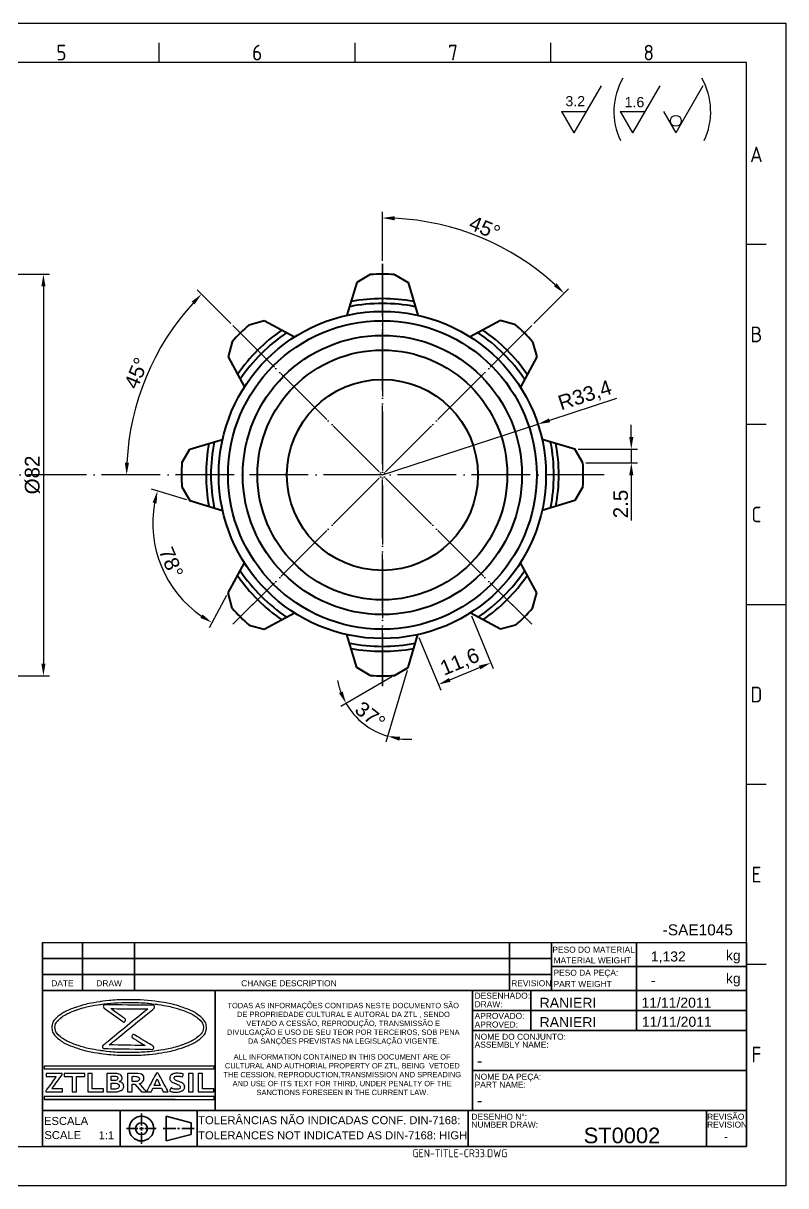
# Model space of a CAD drawing. Header units: millimetres. Extents: x 2490 to 2826, y 1138 to 1375.
# Drawn here: x 2669.9 to 2825.5, y 1138 to 1375.4 of the extents above; entities that cross this region are included whole.
import ezdxf
from ezdxf.enums import TextEntityAlignment as Align

# ---------------------------------------------------------------- set-up
doc = ezdxf.new("R2010")
doc.units = ezdxf.units.MM
for name, pattern in [('ACAD_ISO02W100', [15, 12, -3]), ('ACAD_ISO04W100', [30, 24, -3, 0, -3]), ('ACAD_ISO05W100', [33, 24, -3, 0, -3, 0, -3])]:
    doc.linetypes.add(name, pattern=pattern)
for name, color, linetype, lineweight in [('AM_0', 7, 'Continuous', 40), ('AM_4', 1, 'ACAD_ISO04W100', 25), ('AM_5', 3, 'Continuous', 25), ('AM_8', 40, 'ACAD_ISO02W100', 35), ('AM_BOR', 2, 'ACAD_ISO05W100', 35)]:
    doc.layers.add(name, color=color, linetype=linetype, lineweight=lineweight)
doc.layers.add('Camada 1', color=7, linetype='Continuous')
doc.styles.add('ACISOTS', font='isocp.shx', dxfattribs={"height": 1})
doc.styles.get("Standard").update_dxf_attribs({"font": 'arial.ttf'})
doc.dimstyles.new('ISO-25', dxfattribs={"dimtxt": 3, "dimasz": 2.5, "dimexe": 1.25, "dimexo": 0.625, "dimtad": 1, "dimtxsty": 'Standard', "dimcen": 2.5, "dimadec": 0, "dimazin": 0, "dimtfac": 1, "dimtmove": 0, "dimatfit": 3, "dimfxl": 1, "dimarcsym": 0})

# ---------------------------------------------------------------- blocks, each defined once
blk = doc.blocks.new('A3 ZTL')
for p, q in [((401.17, 280.82), (19.57, 280.82)), ((401.17, 9.78), (401.17, 280.82)), ((19.57, 9.78), (401.17, 9.78))]:
    blk.add_line(p, q)
at = {"layer": 'AM_BOR', "color": 135, "linetype": 'Continuous', "lineweight": 25}
for p, q in [((0, 290.61), (410.96, 290.61)), ((410.96, 290.61), (410.96, 0)), ((410.96, 0), (0, 0))]:
    blk.add_line(p, q, dxfattribs=at)
at = {"layer": 'AM_BOR', "color": 135, "lineweight": 25}
for p, q in [((254.4, 280.82), (254.4, 285.71)), ((303.33, 280.82), (303.33, 285.71)), ((352.25, 280.82), (352.25, 285.71)), ((406.07, 235.32), (401.17, 235.32)), ((406.07, 190.31), (401.17, 190.31)), ((401.17, 145.3), (410.96, 145.3)), ((406.07, 100.29), (401.17, 100.29)), ((406.07, 55.28), (401.17, 55.28))]:
    blk.add_line(p, q, dxfattribs=at)
at = {"layer": 'AM_BOR', "color": 135, "lineweight": 25, "style": 'ACISOTS'}
for s, p in [('5', (229.94, 283.27)), ('6', (278.86, 283.27)), ('7', (327.79, 283.27)), ('8', (376.71, 283.27)), ('A', (403.62, 257.83)), ('B', (403.62, 212.82)), ('C', (403.62, 167.81)), ('D', (403.62, 122.8)), ('E', (403.62, 77.79)), ('F', (403.62, 32.78))]:
    blk.add_text(s, height=3.91, dxfattribs=at).set_placement(p, align=Align.MIDDLE)
blk = doc.blocks.new('*D31')
at = {"layer": 'AM_5', "color": 0, "lineweight": -2, "transparency": 16777216}
for p, q in [((2626.97, 1324.13), (2675.23, 1324.13)), ((2673.98, 1321.63), (2673.98, 1244.63)), ((2626.97, 1242.13), (2675.23, 1242.13))]:
    blk.add_line(p, q, dxfattribs=at)
at = {"layer": 'AM_5', "color": 0, "transparency": 16777216}
for points in [[(2673.56, 1321.63), (2674.4, 1321.63), (2673.98, 1324.13)], [(2673.56, 1244.63), (2674.4, 1244.63), (2673.98, 1242.13)]]:
    blk.add_solid(points, dxfattribs=at)
at = {"layer": 'Defpoints', "color": 0, "transparency": 16777216}
for p in [(2626.35, 1324.13), (2626.35, 1242.13), (2673.98, 1242.13)]:
    blk.add_point(p, dxfattribs=at)
at = {"layer": 'AM_5', "color": 0, "transparency": 16777216, "insert": (2671.74, 1283.13), "char_height": 3, "attachment_point": 5, "rotation": 90}
blk.add_mtext('%%C82', dxfattribs=at)
blk = doc.blocks.new('*D54')
at = {"layer": 'AM_5', "color": 0, "lineweight": -2, "transparency": 16777216}
for p, q in [((2743.17, 1326.88), (2743.17, 1336.85)), ((2774.1, 1314.07), (2781.15, 1321.12))]:
    blk.add_line(p, q, dxfattribs=at)
blk.add_arc((2743.17, 1283.13), 52.47, 47.7304, 87.2696, dxfattribs=at)
at = {"layer": 'AM_5', "color": 0, "transparency": 16777216}
for points in [[(2745.66, 1335.12), (2745.68, 1335.96), (2743.17, 1335.6)], [(2778.74, 1322.26), (2778.17, 1321.66), (2780.27, 1320.23)]]:
    blk.add_solid(points, dxfattribs=at)
at = {"layer": 'Defpoints', "color": 0, "transparency": 16777216}
for p in [(2769.4, 1328.57), (2743.17, 1326.26), (2773.66, 1313.63), (2712.67, 1252.64), (2743.17, 1240.01)]:
    blk.add_point(p, dxfattribs=at)
at = {"layer": 'AM_5', "color": 0, "transparency": 16777216, "insert": (2764.07, 1333.59), "char_height": 3, "attachment_point": 5, "rotation": 337.5}
blk.add_mtext('45°', dxfattribs=at)
blk = doc.blocks.new('*D55')
at = {"layer": 'AM_5', "color": 0, "lineweight": -2, "transparency": 16777216}
for p, q in [((2790.98, 1298.75), (2777.29, 1294.28)), ((2743.17, 1283.13), (2774.92, 1293.5))]:
    blk.add_line(p, q, dxfattribs=at)
at = {"layer": 'AM_5', "color": 0, "transparency": 16777216}
blk.add_solid([(2777.16, 1294.67), (2777.42, 1293.88), (2774.92, 1293.5)], dxfattribs=at)
at = {"layer": 'Defpoints', "color": 0, "transparency": 16777216}
for p in [(2774.92, 1293.5), (2743.17, 1283.13)]:
    blk.add_point(p, dxfattribs=at)
at = {"layer": 'AM_5', "color": 0, "transparency": 16777216, "insert": (2784.57, 1299.21), "char_height": 3, "attachment_point": 5, "rotation": 18.0831}
blk.add_mtext('R33,4', dxfattribs=at)
blk = doc.blocks.new('*D56')
at = {"layer": 'AM_5', "color": 0, "lineweight": -2, "transparency": 16777216}
for p, q in [((2745.08, 1241.89), (2734.66, 1235.87)), ((2748.23, 1243.22), (2743.9, 1228.59))]:
    blk.add_line(p, q, dxfattribs=at)
for start, end in [(190.3934, 200.1967), (210, 253.5), (263.3033, 273.1066)]:
    blk.add_arc((2748.41, 1243.81), 14.63, start, end, dxfattribs=at)
at = {"layer": 'AM_5', "color": 0, "transparency": 16777216}
for points in [[(2735.06, 1238.94), (2734.3, 1238.59), (2735.74, 1236.5)], [(2746.62, 1228.88), (2746.79, 1229.69), (2744.25, 1229.79)]]:
    blk.add_solid(points, dxfattribs=at)
at = {"layer": 'Defpoints', "color": 0, "transparency": 16777216}
for p in [(2750.4, 1250.53), (2748.41, 1243.81), (2748.41, 1243.81), (2745.62, 1242.21), (2737.97, 1233.56)]:
    blk.add_point(p, dxfattribs=at)
at = {"layer": 'AM_5', "color": 0, "transparency": 16777216, "insert": (2740.69, 1234.02), "char_height": 3, "attachment_point": 5, "rotation": 321.75}
blk.add_mtext('37%%d', dxfattribs=at)
blk = doc.blocks.new('*D57')
at = {"layer": 'AM_5', "color": 0, "lineweight": -2, "transparency": 16777216}
for p, q in [((2793.98, 1290.87), (2793.98, 1293.37)), ((2783.11, 1288.37), (2795.23, 1288.37)), ((2793.98, 1288.37), (2793.98, 1285.59)), ((2784.72, 1285.59), (2795.23, 1285.59)), ((2793.98, 1283.09), (2793.98, 1273.81))]:
    blk.add_line(p, q, dxfattribs=at)
at = {"layer": 'AM_5', "color": 0, "transparency": 16777216}
for points in [[(2793.56, 1290.87), (2794.4, 1290.87), (2793.98, 1288.37)], [(2793.56, 1283.09), (2794.4, 1283.09), (2793.98, 1285.59)]]:
    blk.add_solid(points, dxfattribs=at)
at = {"layer": 'Defpoints', "color": 0, "transparency": 16777216}
for p in [(2782.49, 1288.37), (2784.09, 1285.59), (2793.98, 1285.59)]:
    blk.add_point(p, dxfattribs=at)
at = {"layer": 'AM_5', "color": 0, "transparency": 16777216, "insert": (2791.82, 1277.2), "char_height": 3, "attachment_point": 5, "rotation": 90}
blk.add_mtext('2.5', dxfattribs=at)
blk = doc.blocks.new('*D58')
at = {"layer": 'AM_5', "color": 0, "lineweight": -2, "transparency": 16777216}
blk.add_line((2712.23, 1314.07), (2705.37, 1320.93), dxfattribs=at)
blk.add_arc((2743.17, 1283.13), 52.21, 137.744, 177.256, dxfattribs=at)
at = {"layer": 'AM_5', "color": 0, "transparency": 16777216}
for points in [[(2704.23, 1318.53), (2704.83, 1317.95), (2706.25, 1320.05)], [(2691.44, 1285.62), (2690.6, 1285.64), (2690.96, 1283.13)]]:
    blk.add_solid(points, dxfattribs=at)
at = {"layer": 'Defpoints', "color": 0, "transparency": 16777216}
for p in [(2712.67, 1313.63), (2697.96, 1309.24), (2553.04, 1283.13), (2788.44, 1283.13), (2773.66, 1252.64)]:
    blk.add_point(p, dxfattribs=at)
at = {"layer": 'AM_5', "color": 0, "transparency": 16777216, "insert": (2692.95, 1303.93), "char_height": 3, "attachment_point": 5, "rotation": 67.5}
blk.add_mtext('45°', dxfattribs=at)
blk = doc.blocks.new('*D59')
at = {"layer": 'AM_5', "color": 0, "lineweight": -2, "transparency": 16777216}
for p, q in [((2703.25, 1278.07), (2696.05, 1280.2)), ((2711.36, 1258.49), (2707.78, 1251.89))]:
    blk.add_line(p, q, dxfattribs=at)
blk.add_arc((2719.4, 1273.29), 23.1, 169.7046, 235.2954, dxfattribs=at)
at = {"layer": 'AM_5', "color": 0, "transparency": 16777216}
for points in [[(2696.26, 1277.51), (2697.08, 1277.32), (2697.25, 1279.85)], [(2706.46, 1254.65), (2706.03, 1253.94), (2708.37, 1252.99)]]:
    blk.add_solid(points, dxfattribs=at)
at = {"layer": 'Defpoints', "color": 0, "transparency": 16777216}
for p in [(2703.85, 1277.89), (2710.56, 1275.9), (2696.61, 1269.48), (2715, 1265.19), (2711.66, 1259.04)]:
    blk.add_point(p, dxfattribs=at)
at = {"layer": 'AM_5', "color": 0, "transparency": 16777216, "insert": (2700.05, 1265.27), "char_height": 3, "attachment_point": 5, "rotation": 292.5}
blk.add_mtext('78°', dxfattribs=at)
blk = doc.blocks.new('*D60')
at = {"layer": 'AM_5', "color": 0, "lineweight": -2, "transparency": 16777216}
for p, q in [((2761.35, 1254.39), (2765.81, 1243.62)), ((2750.64, 1249.95), (2755.09, 1239.18)), ((2756.92, 1241.3), (2763.02, 1243.82))]:
    blk.add_line(p, q, dxfattribs=at)
at = {"layer": 'AM_5', "color": 0, "transparency": 16777216}
for points in [[(2762.86, 1244.21), (2763.18, 1243.44), (2765.33, 1244.78)], [(2756.77, 1241.68), (2757.08, 1240.91), (2754.62, 1240.34)]]:
    blk.add_solid(points, dxfattribs=at)
at = {"layer": 'Defpoints', "color": 0, "transparency": 16777216}
for p in [(2761.11, 1254.96), (2750.4, 1250.53), (2765.33, 1244.78)]:
    blk.add_point(p, dxfattribs=at)
at = {"layer": 'AM_5', "color": 0, "transparency": 16777216, "insert": (2759.04, 1244.8), "char_height": 3, "attachment_point": 5, "rotation": 22.5}
blk.add_mtext('11,6', dxfattribs=at)

msp = doc.modelspace()

# ---------------------------------------------------------------- linework, layer by layer
at = {"linetype": 'Continuous'}
msp.add_line((2673.768, 1187.653), (2817.516, 1187.653), dxfattribs=at)
at = {"layer": 'AM_0'}
for p, q in [((2737.926, 1322.453), (2735.938, 1315.742)), ((2740.709, 1324.06), (2737.926, 1322.453)), ((2745.625, 1324.06), (2748.408, 1322.453)), ((2748.408, 1322.453), (2750.396, 1315.742)), ((2715.966, 1313.811), (2719.07, 1314.643)), ((2719.07, 1314.643), (2725.221, 1311.303)), ((2767.264, 1314.643), (2761.113, 1311.303)), ((2770.368, 1313.811), (2767.264, 1314.643)), ((2712.49, 1310.335), (2711.658, 1307.231)), ((2773.844, 1310.335), (2774.676, 1307.231)), ((2711.658, 1307.231), (2714.998, 1301.08)), ((2774.676, 1307.231), (2771.336, 1301.08)), ((2703.848, 1288.375), (2710.559, 1290.363)), ((2782.486, 1288.375), (2775.775, 1290.363)), ((2702.241, 1285.591), (2703.848, 1288.375)), ((2784.093, 1285.591), (2782.486, 1288.375)), ((2702.241, 1280.676), (2703.848, 1277.893)), ((2784.093, 1280.676), (2782.486, 1277.893)), ((2703.848, 1277.893), (2710.559, 1275.905)), ((2782.486, 1277.893), (2775.775, 1275.905)), ((2711.658, 1259.037), (2714.998, 1265.188)), ((2774.676, 1259.037), (2771.336, 1265.188)), ((2712.49, 1255.932), (2711.658, 1259.037)), ((2773.844, 1255.932), (2774.676, 1259.037)), ((2719.07, 1251.625), (2725.221, 1254.965)), ((2767.264, 1251.625), (2761.113, 1254.965)), ((2715.966, 1252.457), (2719.07, 1251.625)), ((2770.368, 1252.457), (2767.264, 1251.625)), ((2737.926, 1243.814), (2735.938, 1250.525)), ((2748.408, 1243.814), (2750.396, 1250.525)), ((2740.709, 1242.207), (2737.926, 1243.814)), ((2745.625, 1242.207), (2748.408, 1243.814))]:
    msp.add_line(p, q, dxfattribs=at)
for radius in [33.4, 31.5, 28.5, 25.5, 19.5]:
    msp.add_circle((2743.167, 1283.134), radius, dxfattribs=at)
for radius, start, end in [(41, 86.56341, 93.43659), (35, 78.94221, 101.05779), (36, 79.76967, 100.23033), (41, 131.56341, 138.43659), (36, 124.76967, 145.23033), (36, 34.76967, 55.23033), (41, 41.56341, 48.43659), (35, 123.94221, 146.05779), (35, 33.94221, 56.05779), (36, 169.76967, 190.23033), (35, 168.94221, 191.05779), (35, 348.94221, 11.05779), (36, 349.76967, 10.23033), (41, 176.56341, 183.43659), (41, 356.56341, 3.43659), (35, 213.94221, 236.05779), (35, 303.94221, 326.05779), (36, 214.76967, 235.23033), (36, 304.76967, 325.23033), (41, 221.56341, 228.43659), (41, 311.56341, 318.43659), (35, 258.94221, 281.05779), (36, 259.76967, 280.23033), (41, 266.56341, 273.43659)]:
    msp.add_arc((2743.167, 1283.134), radius, start, end, dxfattribs=at)
at = {"layer": 'AM_4', "ltscale": 0.5}
for p, q in [((2743.167, 1240.008), (2743.167, 1326.26)), ((2743.167, 1326.26), (2743.167, 1240.008)), ((2773.662, 1252.639), (2712.672, 1313.628)), ((2773.662, 1313.628), (2712.672, 1252.639)), ((2712.672, 1313.628), (2773.662, 1252.639)), ((2712.672, 1252.639), (2773.662, 1313.628)), ((2788.443, 1283.134), (2553.044, 1283.134))]:
    msp.add_line(p, q, dxfattribs=at)
at = {"layer": 'AM_5'}
for p, q in [((2787.797, 1362.554), (2782.264, 1352.971)), ((2799.779, 1362.554), (2794.247, 1352.971)), ((2808.59, 1362.554), (2803.057, 1352.971)), ((2779.749, 1357.327), (2784.779, 1357.327)), ((2779.749, 1357.327), (2782.264, 1352.971)), ((2791.732, 1357.327), (2796.761, 1357.327)), ((2791.732, 1357.327), (2794.247, 1352.971)), ((2800.542, 1357.327), (2803.057, 1352.971)), ((2743.167, 1324.358), (2743.167, 1305.875))]:
    msp.add_line(p, q, dxfattribs=at)
msp.add_circle((2803.067, 1355.439), 1.115, dxfattribs=at)
for centre, start, end in [((2803.967, 1357.318), 149.81687, 205.95777), ((2796.645, 1357.318), 334.04223, 30.18313)]:
    msp.add_arc(centre, 13.544, start, end, dxfattribs=at)
at = {"layer": 'AM_8', "color": 0, "linetype": 'Continuous'}
for p, q in [((2673.768, 1187.653), (2673.768, 1145.999)), ((2681.935, 1187.653), (2681.935, 1177.852)), ((2692.553, 1187.653), (2692.553, 1177.852)), ((2769.15, 1187.653), (2769.15, 1177.852)), ((2777.697, 1177.852), (2777.697, 1187.653)), ((2795.055, 1187.653), (2795.055, 1182.753)), ((2817.516, 1145.999), (2817.516, 1187.653)), ((2777.697, 1184.386), (2673.768, 1184.386)), ((2777.697, 1182.753), (2817.516, 1182.753)), ((2795.055, 1182.753), (2795.055, 1177.852)), ((2673.768, 1181.119), (2777.697, 1181.119)), ((2673.768, 1177.852), (2760.343, 1177.852)), ((2709.008, 1177.852), (2709.008, 1153.35)), ((2760.343, 1177.852), (2817.516, 1177.852)), ((2761.59, 1177.852), (2761.59, 1162.334)), ((2773.45, 1177.852), (2773.45, 1169.685)), ((2795.055, 1177.852), (2795.055, 1169.685)), ((2761.59, 1173.768), (2817.516, 1173.768)), ((2761.59, 1169.685), (2817.516, 1169.685)), ((2761.59, 1162.334), (2761.59, 1153.35)), ((2761.59, 1161.517), (2817.516, 1161.517)), ((2674.125, 1155.646), (2700.882, 1155.646)), ((2760.343, 1153.35), (2673.768, 1153.35)), ((2710, 1153.35), (2673.768, 1153.35)), ((2689.641, 1153.35), (2689.641, 1145.999)), ((2693.993, 1152.76), (2693.993, 1150.336)), ((2704.146, 1150.886), (2699.008, 1152.188)), ((2699.008, 1152.188), (2699.008, 1147.16)), ((2705.369, 1153.35), (2705.369, 1145.999)), ((2760.343, 1153.35), (2809.348, 1153.35)), ((2760.683, 1145.999), (2760.683, 1153.35)), ((2817.516, 1153.35), (2809.348, 1153.35)), ((2809.348, 1153.35), (2809.348, 1145.999)), ((2690.922, 1149.674), (2693.227, 1149.674)), ((2693.577, 1149.674), (2694.389, 1149.674)), ((2693.993, 1150), (2693.993, 1149.276)), ((2693.993, 1148.951), (2693.993, 1146.588)), ((2694.701, 1149.674), (2696.992, 1149.674)), ((2698.448, 1149.674), (2700.975, 1149.674)), ((2701.363, 1149.674), (2701.77, 1149.674)), ((2702.24, 1149.674), (2704.742, 1149.674)), ((2704.146, 1150.886), (2704.146, 1148.463)), ((2704.146, 1148.463), (2699.008, 1147.16)), ((2673.768, 1145.999), (2817.516, 1145.999))]:
    msp.add_line(p, q, dxfattribs=at)
for radius in [2.514, 1.212]:
    msp.add_circle((2693.993, 1149.674), radius, dxfattribs=at)
at = {"layer": 'Camada 1'}
for points, knots in [([(2691.485, 1175.995), (2693.592, 1175.995), (2695.605, 1175.848), (2697.445, 1175.581), (2697.445, 1175.581), (2699.357, 1175.303), (2701.081, 1174.896), (2702.527, 1174.391), (2702.527, 1174.391), (2704.012, 1173.873), (2705.21, 1173.248), (2706.029, 1172.548), (2706.029, 1172.548), (2706.826, 1171.867), (2707.267, 1171.113), (2707.267, 1170.316), (2707.267, 1170.316), (2707.267, 1169.519), (2706.826, 1168.766), (2706.029, 1168.084), (2706.029, 1168.084), (2705.21, 1167.385), (2704.012, 1166.759), (2702.527, 1166.241), (2702.527, 1166.241), (2701.081, 1165.736), (2699.357, 1165.329), (2697.445, 1165.052), (2697.445, 1165.052), (2695.605, 1164.784), (2693.592, 1164.637), (2691.485, 1164.637), (2691.485, 1164.637), (2689.377, 1164.637), (2687.364, 1164.784), (2685.524, 1165.052), (2685.524, 1165.052), (2683.612, 1165.329), (2681.888, 1165.736), (2680.442, 1166.241), (2680.442, 1166.241), (2678.957, 1166.759), (2677.759, 1167.385), (2676.94, 1168.084), (2676.94, 1168.084), (2676.143, 1168.766), (2675.702, 1169.519), (2675.702, 1170.316), (2675.702, 1170.316), (2675.702, 1171.113), (2676.143, 1171.867), (2676.94, 1172.548), (2676.94, 1172.548), (2677.759, 1173.248), (2678.957, 1173.873), (2680.442, 1174.391), (2680.442, 1174.391), (2681.888, 1174.896), (2683.612, 1175.303), (2685.524, 1175.581), (2685.524, 1175.581), (2687.364, 1175.848), (2689.377, 1175.995), (2691.485, 1175.995)], [0, 0, 0, 0, 0.0588235, 0.0588235, 0.0588235, 0.0882353, 0.1176471, 0.1176471, 0.1176471, 0.1470588, 0.1764706, 0.1764706, 0.1764706, 0.2058824, 0.2352941, 0.2352941, 0.2352941, 0.2647059, 0.2941176, 0.2941176, 0.2941176, 0.3235294, 0.3529412, 0.3529412, 0.3529412, 0.3823529, 0.4117647, 0.4117647, 0.4117647, 0.4411765, 0.4705882, 0.4705882, 0.4705882, 0.5, 0.5294118, 0.5294118, 0.5294118, 0.5588235, 0.5882353, 0.5882353, 0.5882353, 0.6176471, 0.6470588, 0.6470588, 0.6470588, 0.6764706, 0.7058824, 0.7058824, 0.7058824, 0.7352941, 0.7647059, 0.7647059, 0.7647059, 0.7941176, 0.8235294, 0.8235294, 0.8235294, 0.8529412, 0.8823529, 0.8823529, 0.8823529, 0.9411765, 1, 1, 1, 1]), ([(2691.485, 1175.435), (2689.414, 1175.435), (2687.439, 1175.291), (2685.638, 1175.03), (2685.638, 1175.03), (2683.766, 1174.759), (2682.081, 1174.362), (2680.672, 1173.87), (2680.672, 1173.87), (2679.301, 1173.392), (2678.196, 1172.827), (2677.443, 1172.205), (2677.443, 1172.205), (2676.729, 1171.616), (2676.334, 1170.977), (2676.334, 1170.316), (2676.334, 1170.316), (2676.334, 1169.655), (2676.729, 1169.017), (2677.443, 1168.427), (2677.443, 1168.427), (2678.196, 1167.806), (2679.301, 1167.241), (2680.672, 1166.762), (2680.672, 1166.762), (2682.081, 1166.27), (2683.766, 1165.873), (2685.638, 1165.602), (2685.638, 1165.602), (2687.439, 1165.341), (2689.414, 1165.197), (2691.485, 1165.197), (2691.485, 1165.197), (2693.555, 1165.197), (2695.53, 1165.341), (2697.331, 1165.602), (2697.331, 1165.602), (2699.203, 1165.873), (2700.888, 1166.27), (2702.297, 1166.762), (2702.297, 1166.762), (2703.668, 1167.241), (2704.773, 1167.806), (2705.526, 1168.427), (2705.526, 1168.427), (2706.24, 1169.017), (2706.635, 1169.655), (2706.635, 1170.316), (2706.635, 1170.316), (2706.635, 1170.977), (2706.24, 1171.616), (2705.526, 1172.205), (2705.526, 1172.205), (2704.773, 1172.827), (2703.668, 1173.392), (2702.297, 1173.87), (2702.297, 1173.87), (2700.888, 1174.362), (2699.203, 1174.759), (2697.331, 1175.03), (2697.331, 1175.03), (2695.53, 1175.291), (2693.555, 1175.435), (2691.485, 1175.435)], [0, 0, 0, 0, 0.0588235, 0.0588235, 0.0588235, 0.0882353, 0.1176471, 0.1176471, 0.1176471, 0.1470588, 0.1764706, 0.1764706, 0.1764706, 0.2058824, 0.2352941, 0.2352941, 0.2352941, 0.2647059, 0.2941176, 0.2941176, 0.2941176, 0.3235294, 0.3529412, 0.3529412, 0.3529412, 0.3823529, 0.4117647, 0.4117647, 0.4117647, 0.4411765, 0.4705882, 0.4705882, 0.4705882, 0.5, 0.5294118, 0.5294118, 0.5294118, 0.5588235, 0.5882353, 0.5882353, 0.5882353, 0.6176471, 0.6470588, 0.6470588, 0.6470588, 0.6764706, 0.7058824, 0.7058824, 0.7058824, 0.7352941, 0.7647059, 0.7647059, 0.7647059, 0.7941176, 0.8235294, 0.8235294, 0.8235294, 0.8529412, 0.8823529, 0.8823529, 0.8823529, 0.9411765, 1, 1, 1, 1]), ([(2690.172, 1171.525), (2690.172, 1171.525), (2686.391, 1174.235), (2686.391, 1174.235), (2686.391, 1174.235), (2686.109, 1174.437), (2686.223, 1174.949), (2686.555, 1174.946), (2686.555, 1174.946), (2686.555, 1174.946), (2696.32, 1174.867), (2696.32, 1174.867), (2696.32, 1174.867), (2696.641, 1174.865), (2696.76, 1174.381), (2696.498, 1174.168), (2696.498, 1174.168), (2696.498, 1174.168), (2687.407, 1166.762), (2687.407, 1166.762), (2687.407, 1166.762), (2687.407, 1166.762), (2694.775, 1166.643), (2694.775, 1166.643), (2694.775, 1166.643), (2694.775, 1166.643), (2692.297, 1168.136), (2692.297, 1168.136), (2692.297, 1168.136), (2692.134, 1168.235), (2691.971, 1168.333), (2692.113, 1168.673), (2692.113, 1168.673), (2692.255, 1169.014), (2692.418, 1168.916), (2692.581, 1168.818), (2692.581, 1168.818), (2692.581, 1168.818), (2696.297, 1166.579), (2696.297, 1166.579), (2696.297, 1166.579), (2696.601, 1166.396), (2696.493, 1165.851), (2696.151, 1165.856), (2696.151, 1165.856), (2696.151, 1165.856), (2686.386, 1166.013), (2686.386, 1166.013), (2686.386, 1166.013), (2686.066, 1166.018), (2685.949, 1166.5), (2686.21, 1166.712), (2686.21, 1166.712), (2686.21, 1166.712), (2695.291, 1174.111), (2695.291, 1174.111), (2695.291, 1174.111), (2695.291, 1174.111), (2687.723, 1174.172), (2687.723, 1174.172), (2687.723, 1174.172), (2687.723, 1174.172), (2690.498, 1172.183), (2690.498, 1172.183), (2690.498, 1172.183), (2690.653, 1172.072), (2690.808, 1171.961), (2690.644, 1171.632), (2690.644, 1171.632), (2690.481, 1171.304), (2690.327, 1171.415), (2690.172, 1171.525)], [0, 0, 0, 0, 0.0526316, 0.0526316, 0.0526316, 0.0789474, 0.1052632, 0.1052632, 0.1052632, 0.1315789, 0.1578947, 0.1578947, 0.1578947, 0.1842105, 0.2105263, 0.2105263, 0.2105263, 0.2368421, 0.2631579, 0.2631579, 0.2631579, 0.2894737, 0.3157895, 0.3157895, 0.3157895, 0.3421053, 0.3684211, 0.3684211, 0.3684211, 0.3947368, 0.4210526, 0.4210526, 0.4210526, 0.4473684, 0.4736842, 0.4736842, 0.4736842, 0.5, 0.5263158, 0.5263158, 0.5263158, 0.5526316, 0.5789474, 0.5789474, 0.5789474, 0.6052632, 0.6315789, 0.6315789, 0.6315789, 0.6578947, 0.6842105, 0.6842105, 0.6842105, 0.7105263, 0.7368421, 0.7368421, 0.7368421, 0.7631579, 0.7894737, 0.7894737, 0.7894737, 0.8157895, 0.8421053, 0.8421053, 0.8421053, 0.8684211, 0.8947368, 0.8947368, 0.8947368, 0.9473684, 1, 1, 1, 1]), ([(2674.193, 1162.445), (2674.193, 1162.445), (2708.776, 1162.445), (2708.776, 1162.445), (2708.776, 1162.445), (2708.776, 1162.445), (2708.844, 1162.445), (2708.844, 1162.445), (2708.844, 1162.445), (2708.844, 1162.445), (2708.844, 1162.377), (2708.844, 1162.377), (2708.844, 1162.377), (2708.844, 1162.377), (2708.844, 1161.928), (2708.844, 1161.928), (2708.844, 1161.928), (2708.844, 1161.928), (2708.844, 1161.86), (2708.844, 1161.86), (2708.844, 1161.86), (2708.844, 1161.86), (2708.776, 1161.86), (2708.776, 1161.86), (2708.776, 1161.86), (2708.776, 1161.86), (2674.193, 1161.86), (2674.193, 1161.86), (2674.193, 1161.86), (2674.193, 1161.86), (2674.125, 1161.86), (2674.125, 1161.86), (2674.125, 1161.86), (2674.125, 1161.86), (2674.125, 1161.928), (2674.125, 1161.928), (2674.125, 1161.928), (2674.125, 1161.928), (2674.125, 1162.377), (2674.125, 1162.377), (2674.125, 1162.377), (2674.125, 1162.377), (2674.125, 1162.445), (2674.125, 1162.445), (2674.125, 1162.445), (2674.125, 1162.445), (2674.193, 1162.445), (2674.193, 1162.445)], [0, 0, 0, 0, 0.0769231, 0.0769231, 0.0769231, 0.1153846, 0.1538462, 0.1538462, 0.1538462, 0.1923077, 0.2307692, 0.2307692, 0.2307692, 0.2692308, 0.3076923, 0.3076923, 0.3076923, 0.3461538, 0.3846154, 0.3846154, 0.3846154, 0.4230769, 0.4615385, 0.4615385, 0.4615385, 0.5, 0.5384615, 0.5384615, 0.5384615, 0.5769231, 0.6153846, 0.6153846, 0.6153846, 0.6538462, 0.6923077, 0.6923077, 0.6923077, 0.7307692, 0.7692308, 0.7692308, 0.7692308, 0.8076923, 0.8461538, 0.8461538, 0.8461538, 0.9230769, 1, 1, 1, 1]), ([(2674.469, 1157.182), (2674.469, 1157.182), (2674.469, 1157.396), (2674.469, 1157.396), (2674.469, 1157.396), (2674.469, 1157.396), (2676.585, 1160.322), (2676.585, 1160.322), (2676.585, 1160.322), (2676.585, 1160.322), (2674.505, 1160.322), (2674.505, 1160.322), (2674.505, 1160.322), (2674.505, 1160.322), (2674.505, 1160.909), (2674.505, 1160.909), (2674.505, 1160.909), (2674.505, 1160.909), (2677.811, 1160.909), (2677.811, 1160.909), (2677.811, 1160.909), (2677.811, 1160.909), (2677.811, 1160.696), (2677.811, 1160.696), (2677.811, 1160.696), (2677.811, 1160.696), (2675.689, 1157.77), (2675.689, 1157.77), (2675.689, 1157.77), (2675.689, 1157.77), (2677.887, 1157.77), (2677.887, 1157.77), (2677.887, 1157.77), (2677.887, 1157.77), (2677.887, 1157.182), (2677.887, 1157.182), (2677.887, 1157.182), (2677.887, 1157.182), (2674.469, 1157.182), (2674.469, 1157.182)], [0, 0, 0, 0, 0.0909091, 0.0909091, 0.0909091, 0.1363636, 0.1818182, 0.1818182, 0.1818182, 0.2272727, 0.2727273, 0.2727273, 0.2727273, 0.3181818, 0.3636364, 0.3636364, 0.3636364, 0.4090909, 0.4545455, 0.4545455, 0.4545455, 0.5, 0.5454545, 0.5454545, 0.5454545, 0.5909091, 0.6363636, 0.6363636, 0.6363636, 0.6818182, 0.7272727, 0.7272727, 0.7272727, 0.7727273, 0.8181818, 0.8181818, 0.8181818, 0.9090909, 1, 1, 1, 1]), ([(2680.747, 1160.322), (2680.747, 1160.322), (2680.747, 1157.182), (2680.747, 1157.182), (2680.747, 1157.182), (2680.747, 1157.182), (2679.847, 1157.182), (2679.847, 1157.182), (2679.847, 1157.182), (2679.847, 1157.182), (2679.847, 1160.322), (2679.847, 1160.322), (2679.847, 1160.322), (2679.847, 1160.322), (2678.233, 1160.322), (2678.233, 1160.322), (2678.233, 1160.322), (2678.233, 1160.322), (2678.233, 1160.909), (2678.233, 1160.909), (2678.233, 1160.909), (2678.233, 1160.909), (2682.432, 1160.909), (2682.432, 1160.909), (2682.432, 1160.909), (2682.432, 1160.909), (2682.432, 1160.322), (2682.432, 1160.322), (2682.432, 1160.322), (2682.432, 1160.322), (2680.747, 1160.322), (2680.747, 1160.322)], [0, 0, 0, 0, 0.1111111, 0.1111111, 0.1111111, 0.1666667, 0.2222222, 0.2222222, 0.2222222, 0.2777778, 0.3333333, 0.3333333, 0.3333333, 0.3888889, 0.4444444, 0.4444444, 0.4444444, 0.5, 0.5555556, 0.5555556, 0.5555556, 0.6111111, 0.6666667, 0.6666667, 0.6666667, 0.7222222, 0.7777778, 0.7777778, 0.7777778, 0.8888889, 1, 1, 1, 1]), ([(2683.021, 1157.182), (2683.021, 1157.182), (2683.021, 1160.909), (2683.021, 1160.909), (2683.021, 1160.909), (2683.021, 1160.909), (2683.921, 1160.909), (2683.921, 1160.909), (2683.921, 1160.909), (2683.921, 1160.909), (2683.921, 1157.77), (2683.921, 1157.77), (2683.921, 1157.77), (2683.921, 1157.77), (2686.214, 1157.77), (2686.214, 1157.77), (2686.214, 1157.77), (2686.214, 1157.77), (2686.214, 1157.182), (2686.214, 1157.182), (2686.214, 1157.182), (2686.214, 1157.182), (2683.021, 1157.182), (2683.021, 1157.182)], [0, 0, 0, 0, 0.1428571, 0.1428571, 0.1428571, 0.2142857, 0.2857143, 0.2857143, 0.2857143, 0.3571429, 0.4285714, 0.4285714, 0.4285714, 0.5, 0.5714286, 0.5714286, 0.5714286, 0.6428571, 0.7142857, 0.7142857, 0.7142857, 0.8571429, 1, 1, 1, 1]), ([(2688.492, 1157.182), (2688.492, 1157.182), (2686.94, 1157.182), (2686.94, 1157.182), (2686.94, 1157.182), (2686.94, 1157.182), (2686.94, 1160.907), (2686.94, 1160.907), (2686.94, 1160.907), (2687.624, 1160.93), (2688.103, 1160.942), (2688.377, 1160.942), (2688.377, 1160.942), (2688.904, 1160.942), (2689.315, 1160.86), (2689.612, 1160.694), (2689.612, 1160.694), (2689.909, 1160.529), (2690.056, 1160.293), (2690.056, 1159.986), (2690.056, 1159.986), (2690.056, 1159.691), (2689.844, 1159.457), (2689.419, 1159.286), (2689.419, 1159.286), (2690.049, 1159.125), (2690.365, 1158.792), (2690.365, 1158.289), (2690.365, 1158.289), (2690.365, 1157.95), (2690.19, 1157.681), (2689.842, 1157.481), (2689.842, 1157.481), (2689.494, 1157.282), (2689.044, 1157.182), (2688.492, 1157.182)], [0, 0, 0, 0, 0.1, 0.1, 0.1, 0.15, 0.2, 0.2, 0.2, 0.25, 0.3, 0.3, 0.3, 0.35, 0.4, 0.4, 0.4, 0.45, 0.5, 0.5, 0.5, 0.55, 0.6, 0.6, 0.6, 0.65, 0.7, 0.7, 0.7, 0.75, 0.8, 0.8, 0.8, 0.9, 1, 1, 1, 1]), ([(2694.02, 1157.182), (2694.02, 1157.182), (2692.667, 1158.721), (2692.667, 1158.721), (2692.667, 1158.721), (2692.531, 1158.723), (2692.341, 1158.729), (2692.095, 1158.739), (2692.095, 1158.739), (2692.095, 1158.739), (2692.095, 1157.182), (2692.095, 1157.182), (2692.095, 1157.182), (2692.095, 1157.182), (2691.16, 1157.182), (2691.16, 1157.182), (2691.16, 1157.182), (2691.16, 1157.182), (2691.16, 1160.909), (2691.16, 1160.909), (2691.16, 1160.909), (2691.211, 1160.909), (2691.406, 1160.916), (2691.746, 1160.929), (2691.746, 1160.929), (2692.085, 1160.942), (2692.358, 1160.948), (2692.566, 1160.948), (2692.566, 1160.948), (2693.855, 1160.948), (2694.499, 1160.581), (2694.499, 1159.848), (2694.499, 1159.848), (2694.499, 1159.628), (2694.409, 1159.427), (2694.232, 1159.246), (2694.232, 1159.246), (2694.054, 1159.064), (2693.83, 1158.936), (2693.56, 1158.862), (2693.56, 1158.862), (2693.56, 1158.862), (2695.059, 1157.182), (2695.059, 1157.182), (2695.059, 1157.182), (2695.059, 1157.182), (2694.02, 1157.182), (2694.02, 1157.182)], [0, 0, 0, 0, 0.0769231, 0.0769231, 0.0769231, 0.1153846, 0.1538462, 0.1538462, 0.1538462, 0.1923077, 0.2307692, 0.2307692, 0.2307692, 0.2692308, 0.3076923, 0.3076923, 0.3076923, 0.3461538, 0.3846154, 0.3846154, 0.3846154, 0.4230769, 0.4615385, 0.4615385, 0.4615385, 0.5, 0.5384615, 0.5384615, 0.5384615, 0.5769231, 0.6153846, 0.6153846, 0.6153846, 0.6538462, 0.6923077, 0.6923077, 0.6923077, 0.7307692, 0.7692308, 0.7692308, 0.7692308, 0.8076923, 0.8461538, 0.8461538, 0.8461538, 0.9230769, 1, 1, 1, 1]), ([(2698.452, 1157.182), (2698.452, 1157.182), (2698.082, 1157.938), (2698.082, 1157.938), (2698.082, 1157.938), (2698.082, 1157.938), (2696.344, 1157.938), (2696.344, 1157.938), (2696.344, 1157.938), (2696.344, 1157.938), (2695.99, 1157.182), (2695.99, 1157.182), (2695.99, 1157.182), (2695.99, 1157.182), (2694.99, 1157.182), (2694.99, 1157.182), (2694.99, 1157.182), (2694.99, 1157.182), (2697.012, 1160.961), (2697.012, 1160.961), (2697.012, 1160.961), (2697.012, 1160.961), (2697.407, 1160.961), (2697.407, 1160.961), (2697.407, 1160.961), (2697.407, 1160.961), (2699.446, 1157.182), (2699.446, 1157.182), (2699.446, 1157.182), (2699.446, 1157.182), (2698.452, 1157.182), (2698.452, 1157.182)], [0, 0, 0, 0, 0.1111111, 0.1111111, 0.1111111, 0.1666667, 0.2222222, 0.2222222, 0.2222222, 0.2777778, 0.3333333, 0.3333333, 0.3333333, 0.3888889, 0.4444444, 0.4444444, 0.4444444, 0.5, 0.5555556, 0.5555556, 0.5555556, 0.6111111, 0.6666667, 0.6666667, 0.6666667, 0.7222222, 0.7777778, 0.7777778, 0.7777778, 0.8888889, 1, 1, 1, 1]), ([(2699.74, 1157.388), (2699.74, 1157.388), (2700.073, 1157.981), (2700.073, 1157.981), (2700.073, 1157.981), (2700.428, 1157.798), (2700.778, 1157.707), (2701.122, 1157.707), (2701.122, 1157.707), (2701.651, 1157.707), (2701.915, 1157.842), (2701.915, 1158.113), (2701.915, 1158.113), (2701.915, 1158.241), (2701.852, 1158.362), (2701.728, 1158.477), (2701.728, 1158.477), (2701.604, 1158.592), (2701.346, 1158.722), (2700.957, 1158.865), (2700.957, 1158.865), (2700.569, 1159.009), (2700.306, 1159.127), (2700.172, 1159.219), (2700.172, 1159.219), (2700.037, 1159.312), (2699.933, 1159.421), (2699.859, 1159.549), (2699.859, 1159.549), (2699.787, 1159.675), (2699.751, 1159.816), (2699.751, 1159.971), (2699.751, 1159.971), (2699.751, 1160.259), (2699.895, 1160.498), (2700.182, 1160.688), (2700.182, 1160.688), (2700.469, 1160.878), (2700.838, 1160.973), (2701.288, 1160.973), (2701.288, 1160.973), (2701.875, 1160.973), (2702.305, 1160.892), (2702.58, 1160.731), (2702.58, 1160.731), (2702.58, 1160.731), (2702.306, 1160.162), (2702.306, 1160.162), (2702.306, 1160.162), (2701.99, 1160.328), (2701.656, 1160.411), (2701.306, 1160.411), (2701.306, 1160.411), (2701.098, 1160.411), (2700.937, 1160.37), (2700.823, 1160.29), (2700.823, 1160.29), (2700.708, 1160.209), (2700.651, 1160.104), (2700.651, 1159.976), (2700.651, 1159.976), (2700.651, 1159.762), (2700.973, 1159.54), (2701.617, 1159.309), (2701.617, 1159.309), (2701.956, 1159.187), (2702.201, 1159.074), (2702.351, 1158.972), (2702.351, 1158.972), (2702.501, 1158.87), (2702.615, 1158.75), (2702.694, 1158.613), (2702.694, 1158.613), (2702.773, 1158.477), (2702.812, 1158.324), (2702.812, 1158.157), (2702.812, 1158.157), (2702.812, 1157.854), (2702.65, 1157.606), (2702.325, 1157.411), (2702.325, 1157.411), (2702.001, 1157.216), (2701.566, 1157.119), (2701.021, 1157.119), (2701.021, 1157.119), (2700.548, 1157.119), (2700.122, 1157.208), (2699.74, 1157.388)], [0, 0, 0, 0, 0.0434783, 0.0434783, 0.0434783, 0.0652174, 0.0869565, 0.0869565, 0.0869565, 0.1086957, 0.1304348, 0.1304348, 0.1304348, 0.1521739, 0.173913, 0.173913, 0.173913, 0.1956522, 0.2173913, 0.2173913, 0.2173913, 0.2391304, 0.2608696, 0.2608696, 0.2608696, 0.2826087, 0.3043478, 0.3043478, 0.3043478, 0.326087, 0.3478261, 0.3478261, 0.3478261, 0.3695652, 0.3913043, 0.3913043, 0.3913043, 0.4130435, 0.4347826, 0.4347826, 0.4347826, 0.4565217, 0.4782609, 0.4782609, 0.4782609, 0.5, 0.5217391, 0.5217391, 0.5217391, 0.5434783, 0.5652174, 0.5652174, 0.5652174, 0.5869565, 0.6086957, 0.6086957, 0.6086957, 0.6304348, 0.6521739, 0.6521739, 0.6521739, 0.673913, 0.6956522, 0.6956522, 0.6956522, 0.7173913, 0.7391304, 0.7391304, 0.7391304, 0.7608696, 0.7826087, 0.7826087, 0.7826087, 0.8043478, 0.826087, 0.826087, 0.826087, 0.8478261, 0.8695652, 0.8695652, 0.8695652, 0.8913043, 0.9130435, 0.9130435, 0.9130435, 0.9565217, 1, 1, 1, 1]), ([(2703.625, 1157.182), (2703.625, 1157.182), (2703.625, 1160.909), (2703.625, 1160.909), (2703.625, 1160.909), (2703.625, 1160.909), (2704.525, 1160.909), (2704.525, 1160.909), (2704.525, 1160.909), (2704.525, 1160.909), (2704.525, 1157.182), (2704.525, 1157.182), (2704.525, 1157.182), (2704.525, 1157.182), (2703.625, 1157.182), (2703.625, 1157.182)], [0, 0, 0, 0, 0.2, 0.2, 0.2, 0.3, 0.4, 0.4, 0.4, 0.5, 0.6, 0.6, 0.6, 0.8, 1, 1, 1, 1]), ([(2705.581, 1157.182), (2705.581, 1157.182), (2705.581, 1160.909), (2705.581, 1160.909), (2705.581, 1160.909), (2705.581, 1160.909), (2706.481, 1160.909), (2706.481, 1160.909), (2706.481, 1160.909), (2706.481, 1160.909), (2706.481, 1157.77), (2706.481, 1157.77), (2706.481, 1157.77), (2706.481, 1157.77), (2708.774, 1157.77), (2708.774, 1157.77), (2708.774, 1157.77), (2708.774, 1157.77), (2708.774, 1157.182), (2708.774, 1157.182), (2708.774, 1157.182), (2708.774, 1157.182), (2705.581, 1157.182), (2705.581, 1157.182)], [0, 0, 0, 0, 0.1428571, 0.1428571, 0.1428571, 0.2142857, 0.2857143, 0.2857143, 0.2857143, 0.3571429, 0.4285714, 0.4285714, 0.4285714, 0.5, 0.5714286, 0.5714286, 0.5714286, 0.6428571, 0.7142857, 0.7142857, 0.7142857, 0.8571429, 1, 1, 1, 1]), ([(2687.84, 1160.378), (2687.84, 1160.378), (2687.84, 1159.484), (2687.84, 1159.484), (2687.84, 1159.484), (2687.979, 1159.478), (2688.124, 1159.475), (2688.276, 1159.475), (2688.276, 1159.475), (2688.863, 1159.475), (2689.156, 1159.636), (2689.156, 1159.96), (2689.156, 1159.96), (2689.156, 1160.247), (2688.89, 1160.39), (2688.357, 1160.39), (2688.357, 1160.39), (2688.216, 1160.39), (2688.044, 1160.386), (2687.84, 1160.378)], [0, 0, 0, 0, 0.1666667, 0.1666667, 0.1666667, 0.25, 0.3333333, 0.3333333, 0.3333333, 0.4166667, 0.5, 0.5, 0.5, 0.5833333, 0.6666667, 0.6666667, 0.6666667, 0.8333333, 1, 1, 1, 1]), ([(2687.84, 1158.969), (2687.84, 1158.969), (2687.84, 1157.737), (2687.84, 1157.737), (2687.84, 1157.737), (2688.022, 1157.725), (2688.17, 1157.719), (2688.284, 1157.719), (2688.284, 1157.719), (2688.685, 1157.719), (2688.977, 1157.769), (2689.158, 1157.869), (2689.158, 1157.869), (2689.339, 1157.969), (2689.43, 1158.136), (2689.43, 1158.368), (2689.43, 1158.368), (2689.43, 1158.58), (2689.346, 1158.734), (2689.177, 1158.83), (2689.177, 1158.83), (2689.008, 1158.928), (2688.714, 1158.975), (2688.294, 1158.975), (2688.294, 1158.975), (2688.207, 1158.975), (2688.055, 1158.974), (2687.84, 1158.969)], [0, 0, 0, 0, 0.125, 0.125, 0.125, 0.1875, 0.25, 0.25, 0.25, 0.3125, 0.375, 0.375, 0.375, 0.4375, 0.5, 0.5, 0.5, 0.5625, 0.625, 0.625, 0.625, 0.6875, 0.75, 0.75, 0.75, 0.875, 1, 1, 1, 1]), ([(2692.095, 1160.335), (2692.095, 1160.335), (2692.095, 1159.299), (2692.095, 1159.299), (2692.095, 1159.299), (2692.262, 1159.289), (2692.389, 1159.284), (2692.477, 1159.284), (2692.477, 1159.284), (2692.852, 1159.284), (2693.128, 1159.323), (2693.302, 1159.401), (2693.302, 1159.401), (2693.476, 1159.479), (2693.564, 1159.63), (2693.564, 1159.856), (2693.564, 1159.856), (2693.564, 1160.039), (2693.471, 1160.168), (2693.283, 1160.24), (2693.283, 1160.24), (2693.096, 1160.313), (2692.802, 1160.349), (2692.4, 1160.349), (2692.4, 1160.349), (2692.303, 1160.349), (2692.201, 1160.345), (2692.095, 1160.335)], [0, 0, 0, 0, 0.125, 0.125, 0.125, 0.1875, 0.25, 0.25, 0.25, 0.3125, 0.375, 0.375, 0.375, 0.4375, 0.5, 0.5, 0.5, 0.5625, 0.625, 0.625, 0.625, 0.6875, 0.75, 0.75, 0.75, 0.875, 1, 1, 1, 1]), ([(2697.21, 1159.821), (2697.21, 1159.821), (2696.6, 1158.444), (2696.6, 1158.444), (2696.6, 1158.444), (2696.6, 1158.444), (2697.818, 1158.444), (2697.818, 1158.444), (2697.818, 1158.444), (2697.818, 1158.444), (2697.21, 1159.821), (2697.21, 1159.821)], [0, 0, 0, 0, 0.25, 0.25, 0.25, 0.375, 0.5, 0.5, 0.5, 0.75, 1, 1, 1, 1]), ([(2674.193, 1156.232), (2674.193, 1156.232), (2708.776, 1156.232), (2708.776, 1156.232), (2708.776, 1156.232), (2708.776, 1156.232), (2708.844, 1156.232), (2708.844, 1156.232), (2708.844, 1156.232), (2708.844, 1156.232), (2708.844, 1156.164), (2708.844, 1156.164), (2708.844, 1156.164), (2708.844, 1156.164), (2708.844, 1155.714), (2708.844, 1155.714), (2708.844, 1155.714), (2708.844, 1155.714), (2708.844, 1155.646), (2708.844, 1155.646), (2708.844, 1155.646), (2708.844, 1155.646), (2708.776, 1155.646), (2708.776, 1155.646), (2708.776, 1155.646), (2708.776, 1155.646), (2674.193, 1155.646), (2674.193, 1155.646), (2674.193, 1155.646), (2674.193, 1155.646), (2674.125, 1155.646), (2674.125, 1155.646), (2674.125, 1155.646), (2674.125, 1155.646), (2674.125, 1155.714), (2674.125, 1155.714), (2674.125, 1155.714), (2674.125, 1155.714), (2674.125, 1156.164), (2674.125, 1156.164), (2674.125, 1156.164), (2674.125, 1156.164), (2674.125, 1156.232), (2674.125, 1156.232), (2674.125, 1156.232), (2674.125, 1156.232), (2674.193, 1156.232), (2674.193, 1156.232)], [0, 0, 0, 0, 0.0769231, 0.0769231, 0.0769231, 0.1153846, 0.1538462, 0.1538462, 0.1538462, 0.1923077, 0.2307692, 0.2307692, 0.2307692, 0.2692308, 0.3076923, 0.3076923, 0.3076923, 0.3461538, 0.3846154, 0.3846154, 0.3846154, 0.4230769, 0.4615385, 0.4615385, 0.4615385, 0.5, 0.5384615, 0.5384615, 0.5384615, 0.5769231, 0.6153846, 0.6153846, 0.6153846, 0.6538462, 0.6923077, 0.6923077, 0.6923077, 0.7307692, 0.7692308, 0.7692308, 0.7692308, 0.8076923, 0.8461538, 0.8461538, 0.8461538, 0.9230769, 1, 1, 1, 1])]:
    msp.add_open_spline(points, degree=3, knots=knots, dxfattribs=at)

# ---------------------------------------------------------------- block references
at = {"linetype": 'ByBlock', "lineweight": 0, "xscale": 0.8167500000000001, "yscale": 0.8167500000000001, "zscale": 0.8167500000000001}
msp.add_blockref('A3 ZTL', (2489.857, 1138.007), dxfattribs=at)

# ---------------------------------------------------------------- texts
at = {"insert": (2800.393, 1191.38), "char_height": 2.25, "width": 55.22062, "attachment_point": 1}
msp.add_mtext('-SAE1045', dxfattribs=at)
at = {"color": 0, "linetype": 'Continuous', "char_height": 1.089, "attachment_point": 1}
for s, width, insert in [('\\pi1.1;TODAS AS INFORMAÇÕES CONTIDAS NESTE DOCUMENTO SÃO \\P\\pi3.0406;DE PROPRIEDADE CULTURAL E AUTORAL DA ZTL , SENDO \\P\\pi4.9363;VETADO A CESSÃO, REPRODUÇÃO, TRANSMISSÃO E \\P\\pi0.97628;DIVULGAÇÃO E USO DE SEU TEOR POR TERCEIROS, SOB PENA \\P\\pi5.2688;DA SANÇÕES PREVISTAS NA LEGISLAÇÃO VIGENTE.', 49.34635, (2710.454, 1175.35)), ('\\pi2.9563;ALL INFORMATION CONTAINED IN THIS DOCUMENT ARE OF \\P\\pi1.1801;CULTURAL AND AUTHORIAL PROPERTY OF ZTL, BEING  VETOED \\P\\pi0.87222;THE CESSION, REPRODUCTION,TRANSMISSION AND SPREADING \\P\\pi2.7505;AND USE OF ITS TEXT FOR THIRD, UNDER PENALTY OF THE \\P\\pi7.6276;SANCTIONS FORESEEN IN THE CURRENT LAW.', 50.13289, (2709.848, 1164.868))]:
    msp.add_mtext_dynamic_manual_height_columns(s, width=width, gutter_width=12.5, heights=[0], dxfattribs=dict(at, insert=insert))
at = {"layer": 'AM_5', "char_height": 2.07, "attachment_point": 1}
for s, insert in [('3.2', (2780.526, 1360.49)), ('1.6', (2792.617, 1360.29))]:
    msp.add_mtext_dynamic_manual_height_columns(s, width=18.23779, gutter_width=12.5, heights=[0], dxfattribs=dict(at, insert=insert))
at = {"layer": 'AM_8', "color": 0, "linetype": 'Continuous'}
for s, height, p in [('PESO DO MATERIAL:', 1.22513, (2777.871, 1185.593)), ('MATERIAL WEIGHT', 1.22513, (2778.109, 1183.423)), ('kg', 2.0419, (2813.295, 1184.027)), ('PESO DA PEÇA:', 1.22513, (2778.109, 1180.885)), ('DATE', 1.2251, (2675.577, 1178.742)), ('DRAW', 1.2251, (2684.78, 1178.742)), ('CHANGE DESCRIPTION', 1.22513, (2714.341, 1178.742)), ('REVISION', 1.2251, (2769.473, 1178.742)), ('PART WEIGHT', 1.22513, (2778.109, 1178.598)), ('kg', 2.0419, (2813.295, 1179.316)), ('DESENHADO:', 1.2251, (2762.001, 1176.203)), ('DRAW:', 1.2251, (2762.001, 1174.441)), ('APROVADO:', 1.2251, (2762.001, 1172.077)), ('APROVED:', 1.2251, (2762.001, 1170.314)), ('NOME DO CONJUNTO:', 1.22513, (2762.001, 1167.822)), ('ASSEMBLY NAME:', 1.22513, (2762.001, 1166.208)), ('NOME DA PEÇA:', 1.22513, (2762.001, 1159.654)), ('PART NAME:', 1.2251, (2762.001, 1158.041)), ('ESCALA', 1.6335, (2674.101, 1150.424)), ('TOLERÂNCIAS NÃO INDICADAS CONF. DIN-7168:', 1.6335, (2705.572, 1150.576)), ('DESENHO N%%d:', 1.22513, (2761.35, 1151.487)), ('REVISÃO', 1.2251, (2809.451, 1151.487)), ('SCALE', 1.6335, (2674.177, 1147.538)), ('1:1', 1.6335, (2685.252, 1147.493)), ('TOLERANCES NOT INDICATED AS DIN-7168: HIGH', 1.6335, (2705.572, 1147.493)), ('NUMBER DRAW:', 1.22513, (2761.35, 1149.873)), ('REVISION', 1.2251, (2809.451, 1149.873))]:
    msp.add_text(s, height=height, dxfattribs=at).set_placement(p)
for tag, p in [('1,132', (2797.964, 1184.816)), ('-', (2797.964, 1179.957))]:
    msp.add_attdef(tag, text='', height=2.042, dxfattribs=at).set_placement(p, align=Align.MIDDLE_LEFT)
for tag, p, height in [('RANIERI', (2775.273, 1174.344), 2.042), ('11/11/2011', (2796.059, 1174.368), 2.042), ('11/11/2011', (2796.125, 1170.46), 2.042), ('RANIERI', (2775.271, 1170.393), 2.042), ('-', (2762.463, 1162.354), 2.45), ('-', (2762.463, 1154.248), 2.45), ('ST0002', (2784.265, 1146.682), 3.194)]:
    msp.add_attdef(tag, p, '', height=height, dxfattribs=at)
msp.add_attdef('-', text='', height=1.597, dxfattribs=at).set_placement((2813.316, 1148.032), align=Align.MIDDLE_CENTER)
at = {"layer": 'AM_8', "color": 0, "linetype": 'Continuous', "style": 'ACISOTS'}
msp.add_attdef('GEN-TITLE-CR33.DWG', (2749.32, 1143.831), '', height=1.633, dxfattribs=at)

# ---------------------------------------------------------------- dimensions: what is measured, and where the dimension line sits
at = {"layer": 'AM_5'}
for base, line1, line2, picture, middle in [((2769.4, 1328.571), ((2712.672, 1252.639), (2773.662, 1313.628)), ((2743.167, 1326.26), (2743.167, 1240.008)), '*D54', (2764.068, 1333.593)), ((2697.956, 1309.236), ((2712.672, 1313.628), (2773.662, 1252.639)), ((2788.443, 1283.134), (2553.044, 1283.134)), '*D58', (2692.949, 1303.935)), ((2696.615, 1269.475), ((2711.658, 1259.037), (2714.998, 1265.188)), ((2703.848, 1277.893), (2710.559, 1275.905)), '*D59', (2700.049, 1265.274))]:
    dim = msp.add_angular_dim_2l(base=base, line1=line1, line2=line2, dimstyle='ISO-25', dxfattribs=at)
    dim.commit()
    dim.dimension.update_dxf_attribs({"geometry": picture, "text_midpoint": middle})
for base, p1, p2, text, picture, middle in [((2673.98, 1242.134), (2626.346, 1324.134), (2626.346, 1242.134), '%%C82', '*D31', (2671.739, 1283.134)), ((2793.981, 1285.591), (2782.486, 1288.375), (2784.093, 1285.591), '2.5', '*D57', (2791.824, 1277.199))]:
    dim = msp.add_linear_dim(base=base, p1=p1, p2=p2, angle=90, text=text, dimstyle='ISO-25', dxfattribs=at)
    dim.commit()
    dim.dimension.update_dxf_attribs({"geometry": picture, "text_midpoint": middle})
dim = msp.add_radius_dim(center=(2743.167, 1283.134), mpoint=(2774.917, 1293.501), dimstyle='ISO-25', dxfattribs=at)
dim.commit()
dim.dimension.update_dxf_attribs({"geometry": '*D55', "text_midpoint": (2784.573, 1299.208)})
dim = msp.add_aligned_dim(p1=(2750.396, 1250.525), p2=(2761.113, 1254.965), distance=-11.025, dimstyle='ISO-25', dxfattribs=at)
dim.commit()
dim.dimension.update_dxf_attribs({"geometry": '*D60', "text_midpoint": (2759.044, 1244.802)})
dim = msp.add_angular_dim_2l(base=(2737.974, 1233.561), line1=((2745.625, 1242.207), (2748.408, 1243.814)), line2=((2748.408, 1243.814), (2750.396, 1250.525)), text='37%%d', dimstyle='ISO-25', dxfattribs=at)
dim.commit()
dim.dimension.update_dxf_attribs({"geometry": '*D56', "text_midpoint": (2740.687, 1234.02)})

doc.saveas('drawing.dxf')
